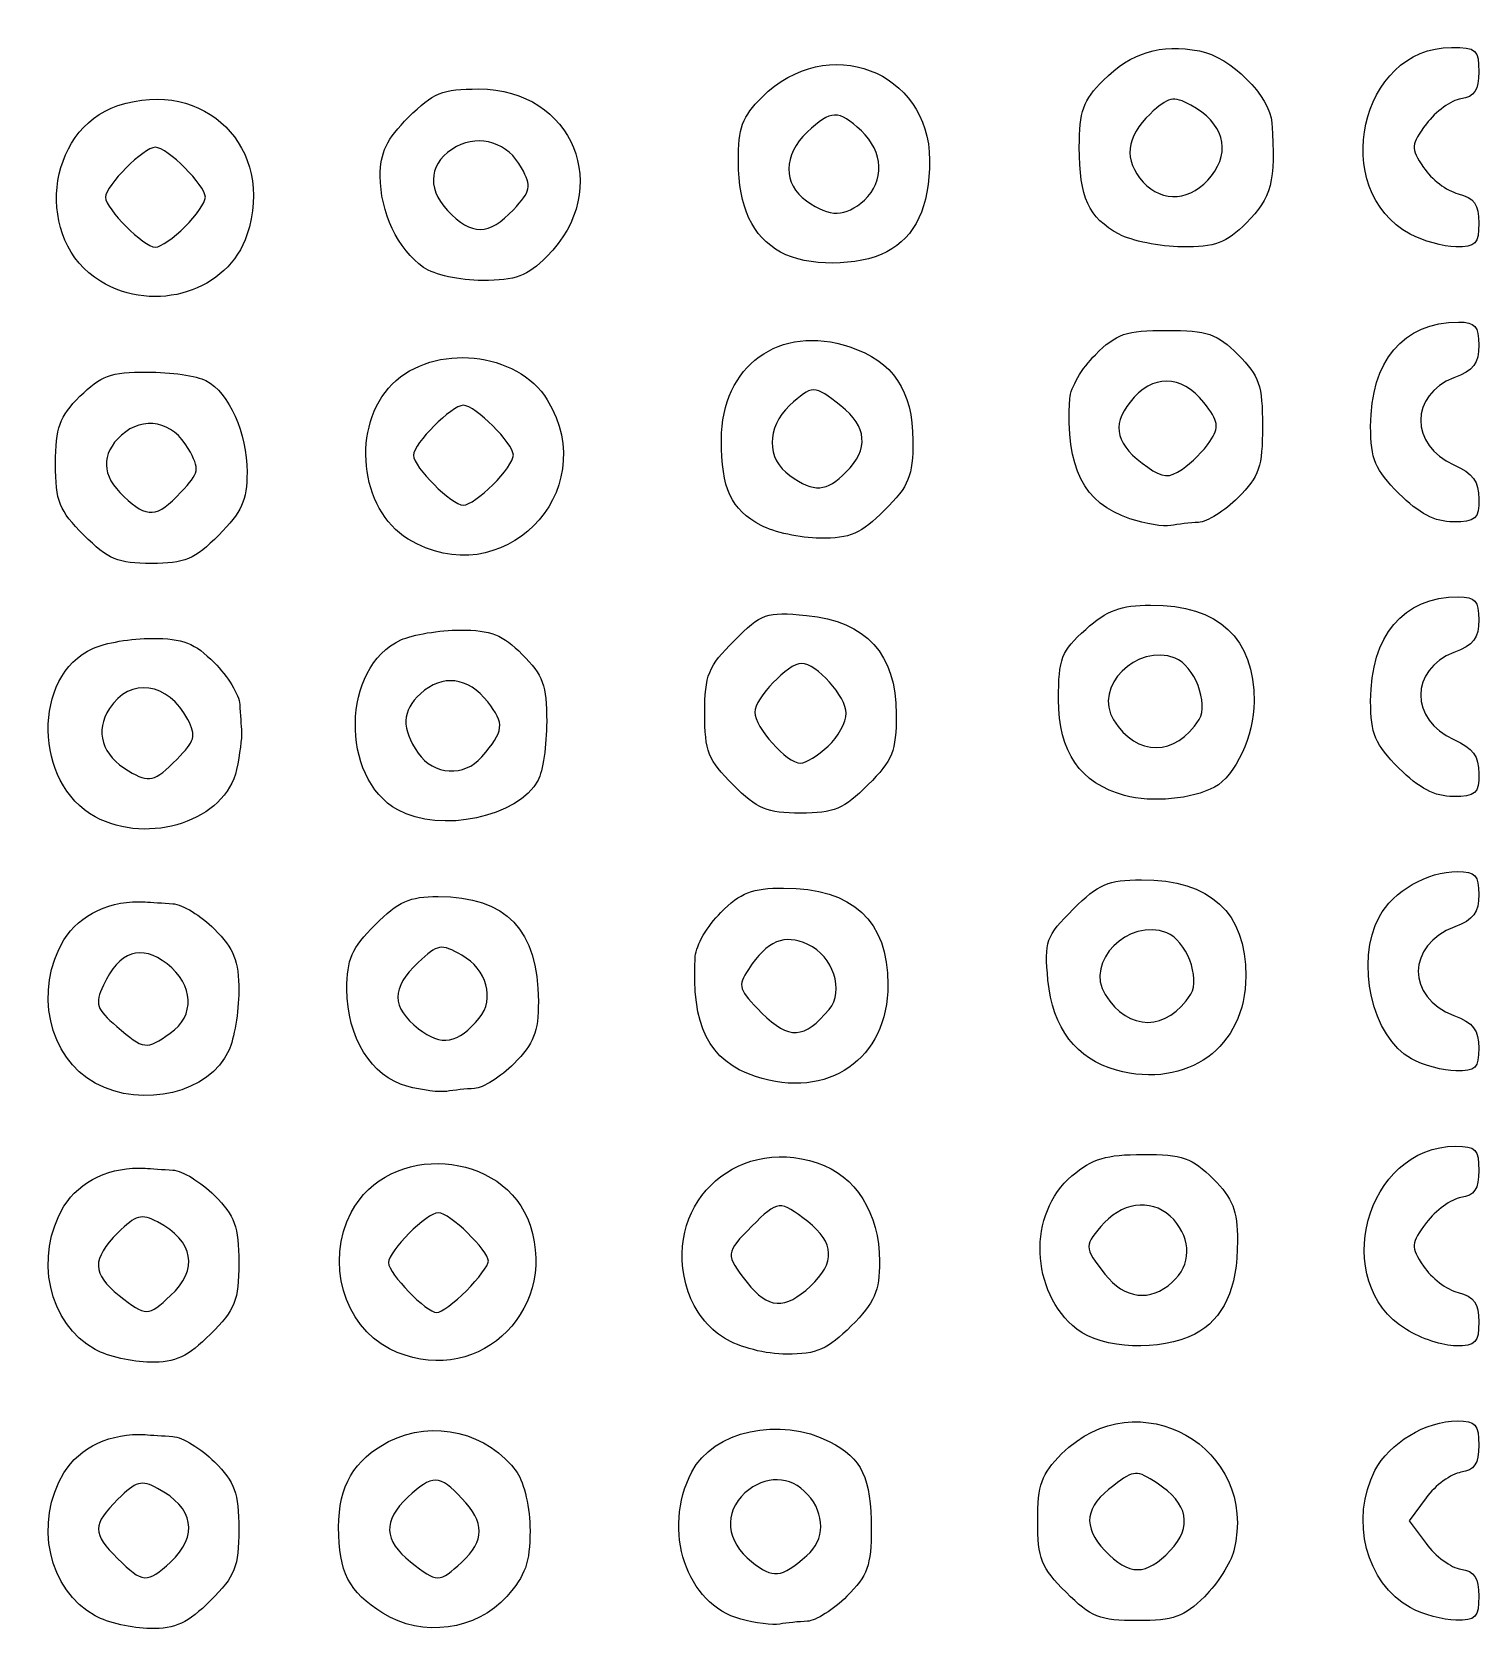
# Model space of a CAD drawing. Extents: x -1 to 2559, y 1 to 1442.
# Drawn here: x 2325.7 to 2557.5, y 746.6 to 1003.8 of the extents above; entities that cross this region are included whole.
import ezdxf

# ---------------------------------------------------------------- set-up
doc = ezdxf.new("R2010")
doc.units = 0
doc.layers.get('0').update_dxf_attribs({"linetype": 'CONTINUOUS'})
doc.layers.add('IMAGE', color=7, linetype='CONTINUOUS')

# ---------------------------------------------------------------- blocks, each defined once
blk = doc.blocks.new('wave')
at = {"layer": 'IMAGE', "color": 7}
for points in [[(1611.73, -629.19), (1611.73, -629.19)], [(1499.89, -634.62), (1499.89, -634.62)], [(1556.12, -633.08), (1556.12, -633.08)], [(1447.29, -637.34), (1447.29, -637.34)], [(1596.93, -638.54), (1596.93, -638.54)], [(1643.58, -638.53), (1643.58, -638.53)], [(1542.71, -641.42), (1542.71, -641.42)], [(1485.52, -643.87), (1485.52, -643.87)], [(1433.74, -646.07), (1433.74, -646.07)], [(1611.49, -671.73), (1611.49, -671.73)], [(1496.62, -678.68), (1496.62, -678.68)], [(1553.23, -676.62), (1553.23, -676.62)], [(1446.63, -679.88), (1446.63, -679.88)], [(1598.67, -684.12), (1598.67, -684.12)], [(1431.1, -686.75), (1431.1, -686.75)], [(1539.6, -685.2), (1539.6, -685.2)], [(1483.03, -687.38), (1483.03, -687.38)], [(1609.75, -716.27), (1609.75, -716.27)], [(1446.01, -722.62), (1446.01, -722.62)], [(1494.82, -722.28), (1494.82, -722.28)], [(1550.31, -720.56), (1550.31, -720.56)], [(1535.1, -726.75), (1535.1, -726.75)], [(1597.82, -728.44), (1597.82, -728.44)], [(1432.91, -731.86), (1432.91, -731.86)], [(1481.38, -730.76), (1481.38, -730.76)], [(1608.42, -760.27), (1608.42, -760.27)], [(1550.49, -762.71), (1550.49, -762.71)], [(1444.93, -766.54), (1444.93, -766.54)], [(1643.75, -770.62), (1643.75, -770.62)], [(1538.67, -773.45), (1538.67, -773.45)], [(1596.49, -772.45), (1596.49, -772.45)], [(1432.91, -774.53), (1432.91, -774.53)], [(1482.85, -775.02), (1482.85, -775.02)], [(1547.48, -807.05), (1547.48, -807.05)], [(1444.98, -808.56), (1444.98, -808.56)], [(1492.38, -807.77), (1492.38, -807.77)], [(1590.17, -813.93), (1590.17, -813.93)], [(1642.97, -814.01), (1642.97, -814.01)], [(1432.91, -817.2), (1432.91, -817.2)], [(1480.06, -817.07), (1480.06, -817.07)], [(1533.7, -815.38), (1533.7, -815.38)], [(1546.9, -850.21), (1546.9, -850.21)], [(1588.43, -856.08), (1588.43, -856.08)], [(1643.58, -858.53), (1643.58, -858.53)], [(1432.91, -859.86), (1432.91, -859.86)], [(1478.98, -859.43), (1478.98, -859.43)], [(1536.31, -860.39), (1536.31, -860.39)]]:
    blk.add_lwpolyline(points, close=True, dxfattribs=at)
for points in [[(1641.77, -680.08), (1641.76, -680.08)], [(1641.77, -724.08), (1641.76, -724.08)], [(1494.44, -764.1), (1494.44, -764.1)], [(1605.46, -806.41), (1605.46, -806.41)], [(1646.1, -840.95), (1643.38, -844.62), (1646.1, -848.28)], [(1444.98, -851.23), (1444.98, -851.23)], [(1491.64, -851.23), (1491.64, -851.23)], [(1605.12, -849.4), (1605.12, -849.4)]]:
    blk.add_lwpolyline(points, dxfattribs=at)
for points in [[(1539.73, -616.58), (1550.14, -606.17), (1566.56, -612.34), (1566.56, -626.66)], [(1594.39, -613.91), (1598.9, -609.41), (1603.51, -608), (1609.82, -609.18)], [(1609.82, -609.18), (1614.79, -610.11), (1621.12, -616.42), (1621.4, -620.72)], [(1643.58, -638.53), (1630.47, -631.42), (1635.51, -608.62), (1650.19, -608.62)], [(1650.19, -608.62), (1654.14, -608.62), (1654.56, -609), (1654.56, -612.52)], [(1436.55, -617.95), (1450.46, -613.36), (1461.82, -624.72), (1457.22, -638.63)], [(1590.56, -624.6), (1590.56, -618.83), (1591.17, -617.14), (1594.39, -613.91)], [(1654.56, -612.52), (1654.56, -615.5), (1653.88, -616.53), (1651.7, -616.86)], [(1483.1, -619.82), (1487.05, -615.86), (1488.49, -615.28), (1494.33, -615.28)], [(1494.33, -615.28), (1509.5, -615.28), (1516.04, -631.34), (1505.26, -642.12)], [(1535.94, -626.85), (1535.9, -621.5), (1536.55, -619.76), (1539.73, -616.58)], [(1608.41, -617.87), (1605.59, -616.36), (1604.83, -616.53), (1601.89, -619.29)], [(1651.7, -616.86), (1650.12, -617.09), (1647.63, -618.9), (1646.16, -620.87)], [(1433.74, -646.07), (1423.13, -639.6), (1424.91, -621.79), (1436.55, -617.95)], [(1478.56, -629.22), (1478.56, -625.46), (1479.6, -623.32), (1483.1, -619.82)], [(1555.65, -622), (1551.96, -618.57), (1550.8, -618.59), (1546.98, -622.18)], [(1601.89, -619.29), (1598.03, -622.91), (1597.64, -626.72), (1600.77, -630.18)], [(1611.73, -629.19), (1614.93, -625.13), (1613.61, -620.65), (1608.41, -617.87)], [(1546.98, -622.18), (1543.08, -625.85), (1543.03, -630.52), (1546.86, -633.21)], [(1556.12, -633.08), (1559.41, -630.1), (1559.2, -625.31), (1555.65, -622)], [(1621.4, -620.72), (1622.01, -630.16), (1621.37, -632.68), (1617.33, -636.72)], [(1646.16, -620.87), (1643.64, -624.27), (1643.61, -624.65), (1645.71, -627.85)], [(1442.56, -624.62), (1440.68, -624.62), (1434.56, -630.73), (1434.56, -632.62)], [(1450.56, -632.62), (1450.56, -630.73), (1444.45, -624.62), (1442.56, -624.62)], [(1490.78, -624.5), (1486.46, -626.81), (1485.86, -631.03), (1489.34, -634.73)], [(1501.21, -627.92), (1499.09, -623.95), (1494.57, -622.47), (1490.78, -624.5)], [(1596.93, -638.54), (1592.01, -635.87), (1590.56, -632.71), (1590.56, -624.6)], [(1542.71, -641.42), (1538.16, -638.9), (1536, -634.25), (1535.94, -626.85)], [(1566.56, -626.66), (1566.56, -634.16), (1564.31, -639), (1559.7, -641.38)], [(1485.52, -643.87), (1481.41, -640.99), (1478.56, -635), (1478.56, -629.22)], [(1499.89, -634.62), (1502.71, -631.62), (1502.84, -630.96), (1501.21, -627.92)], [(1600.77, -630.18), (1603.89, -633.62), (1608.58, -633.2), (1611.73, -629.19)], [(1645.71, -627.85), (1646.93, -629.72), (1649.42, -631.61), (1651.25, -632.07)], [(1434.56, -632.62), (1434.56, -634.5), (1440.68, -640.62), (1442.56, -640.62)], [(1447.29, -637.34), (1449.09, -635.54), (1450.56, -633.42), (1450.56, -632.62)], [(1651.25, -632.07), (1653.82, -632.72), (1654.56, -633.77), (1654.56, -636.76)], [(1489.34, -634.73), (1493.19, -638.83), (1495.97, -638.8), (1499.89, -634.62)], [(1546.86, -633.21), (1550.65, -635.86), (1553.08, -635.83), (1556.12, -633.08)], [(1442.56, -640.62), (1443.36, -640.62), (1445.49, -639.14), (1447.29, -637.34)], [(1617.33, -636.72), (1614.08, -639.97), (1612.37, -640.61), (1607, -640.56)], [(1654.56, -636.76), (1654.56, -640.09), (1654.06, -640.61), (1650.9, -640.56)], [(1457.22, -638.63), (1454.24, -647.67), (1442.48, -651.4), (1433.74, -646.07)], [(1607, -640.56), (1603.46, -640.53), (1598.93, -639.62), (1596.93, -638.54)], [(1650.9, -640.56), (1648.88, -640.53), (1645.59, -639.62), (1643.58, -638.53)], [(1505.26, -642.12), (1502.1, -645.28), (1500.31, -645.95), (1494.96, -645.95)], [(1559.7, -641.38), (1555.14, -643.74), (1546.93, -643.76), (1542.71, -641.42)], [(1494.96, -645.95), (1491.26, -645.95), (1487.22, -645.06), (1485.52, -643.87)], [(1533.23, -671.47), (1533.23, -659.59), (1542.52, -652.86), (1553.79, -656.58)], [(1637.23, -669.35), (1637.23, -658.85), (1642.47, -652.62), (1651.29, -652.62)], [(1651.29, -652.62), (1653.98, -652.62), (1654.56, -653.28), (1654.56, -656.32)], [(1593.13, -657.85), (1596.52, -654.46), (1598.01, -653.95), (1604.56, -653.95)], [(1604.56, -653.95), (1611.12, -653.95), (1612.61, -654.46), (1616, -657.85)], [(1480.5, -662.56), (1487.13, -655.92), (1500.58, -657.29), (1505.33, -665.09)], [(1553.79, -656.58), (1560.69, -658.86), (1563.9, -663.62), (1563.9, -671.6)], [(1589.04, -664.85), (1589.15, -663.14), (1590.98, -659.99), (1593.13, -657.85)], [(1616, -657.85), (1619.39, -661.24), (1619.9, -662.73), (1619.9, -669.28)], [(1654.56, -656.32), (1654.56, -659.22), (1653.69, -660.36), (1650.57, -661.54)], [(1430.46, -664.51), (1433.76, -661.22), (1435.41, -660.62), (1441.21, -660.62)], [(1441.21, -660.62), (1444.99, -660.62), (1449.23, -661.23), (1450.64, -661.99)], [(1610.49, -665.49), (1606.91, -660.95), (1602.23, -660.92), (1598.69, -665.43)], [(1450.64, -661.99), (1454.38, -663.99), (1457.23, -670.35), (1457.23, -676.68)], [(1483.03, -687.38), (1475.24, -682.63), (1473.87, -669.19), (1480.5, -662.56)], [(1552.38, -666.05), (1548.05, -662.64), (1547.76, -662.64), (1544.15, -666)], [(1650.57, -661.54), (1643.49, -664.21), (1643.49, -672.36), (1650.57, -675.49)], [(1426.56, -675.31), (1426.56, -669.46), (1427.16, -667.82), (1430.46, -664.51)], [(1505.33, -665.09), (1514.4, -679.97), (1497.92, -696.46), (1483.03, -687.38)], [(1491.9, -665.95), (1490.01, -665.95), (1483.9, -672.06), (1483.9, -673.95)], [(1499.9, -673.95), (1499.9, -672.06), (1493.78, -665.95), (1491.9, -665.95)], [(1544.15, -666), (1540.39, -669.51), (1540.41, -674.55), (1544.19, -677.21)], [(1553.23, -676.62), (1556.87, -672.98), (1556.58, -669.34), (1552.38, -666.05)], [(1598.67, -684.12), (1591.19, -681.64), (1588.37, -675.98), (1589.04, -664.85)], [(1598.69, -665.43), (1595.62, -669.32), (1596.43, -672.3), (1601.51, -675.86)], [(1611.49, -671.73), (1613.04, -669.39), (1612.91, -668.57), (1610.49, -665.49)], [(1447.82, -672.88), (1445.39, -668.53), (1440.6, -667.56), (1437.12, -670.72)], [(1437.12, -670.72), (1433.76, -673.76), (1433.88, -677.21), (1437.48, -680.56)], [(1619.9, -669.28), (1619.9, -675.84), (1619.39, -677.33), (1616, -680.72)], [(1641.76, -680.08), (1637.91, -676.23), (1637.23, -674.62), (1637.23, -669.35)], [(1446.63, -679.88), (1449.63, -676.69), (1449.7, -676.24), (1447.82, -672.88)], [(1539.6, -685.2), (1534.7, -682.55), (1533.23, -679.37), (1533.23, -671.47)], [(1563.9, -671.6), (1563.9, -677.35), (1563.3, -678.81), (1559.36, -682.75)], [(1607.07, -676.17), (1608.52, -675.21), (1610.51, -673.21), (1611.49, -671.73)], [(1431.1, -686.75), (1427.11, -682.76), (1426.56, -681.39), (1426.56, -675.31)], [(1483.9, -673.95), (1483.9, -675.84), (1490.01, -681.95), (1491.9, -681.95)], [(1496.62, -678.68), (1498.42, -676.88), (1499.9, -674.75), (1499.9, -673.95)], [(1601.51, -675.86), (1603.96, -677.58), (1604.87, -677.63), (1607.07, -676.17)], [(1650.57, -675.49), (1653.62, -676.85), (1654.57, -678.14), (1654.57, -680.94)], [(1457.23, -676.68), (1457.23, -681.2), (1456.4, -683.05), (1452.7, -686.75)], [(1491.9, -681.95), (1492.7, -681.95), (1494.82, -680.48), (1496.62, -678.68)], [(1544.19, -677.21), (1548.11, -679.95), (1550.02, -679.83), (1553.23, -676.62)], [(1437.48, -680.56), (1441.28, -684.1), (1442.76, -683.99), (1446.63, -679.88)], [(1616, -680.72), (1613.86, -682.86), (1611.01, -684.66), (1609.67, -684.72)], [(1650.44, -684.62), (1647.51, -684.62), (1644.97, -683.29), (1641.77, -680.08)], [(1654.57, -680.94), (1654.57, -684.16), (1654.06, -684.62), (1650.44, -684.62)], [(1559.36, -682.75), (1555.57, -686.54), (1553.89, -687.27), (1549.03, -687.23)], [(1605.21, -685.22), (1604.1, -685.44), (1601.16, -684.94), (1598.67, -684.12)], [(1441.9, -691.28), (1436.55, -691.28), (1434.97, -690.62), (1431.1, -686.75)], [(1452.7, -686.75), (1448.83, -690.62), (1447.25, -691.28), (1441.9, -691.28)], [(1549.03, -687.23), (1545.84, -687.2), (1541.59, -686.29), (1539.6, -685.2)], [(1609.67, -684.72), (1608.33, -684.77), (1606.32, -685), (1605.21, -685.22)], [(1637.23, -713.35), (1637.23, -702.85), (1642.47, -696.62), (1651.29, -696.62)], [(1651.29, -696.62), (1653.98, -696.62), (1654.56, -697.28), (1654.56, -700.32)], [(1535.26, -703.65), (1539.69, -699.22), (1540.36, -698.99), (1546.85, -699.61)], [(1546.85, -699.61), (1556.47, -700.54), (1561.23, -705.78), (1561.23, -715.44)], [(1591.58, -701.84), (1595.04, -698.75), (1597.19, -697.95), (1601.98, -697.95)], [(1601.98, -697.95), (1612.93, -697.95), (1618.56, -703.2), (1618.56, -713.41)], [(1481.86, -703.54), (1483.78, -702.67), (1488.07, -701.95), (1491.4, -701.95)], [(1491.4, -701.95), (1496.29, -701.95), (1498.17, -702.69), (1501.33, -705.85)], [(1587.23, -713.07), (1587.23, -706.47), (1587.67, -705.34), (1591.58, -701.84)], [(1654.56, -700.32), (1654.56, -703.22), (1653.69, -704.36), (1650.57, -705.54)], [(1432.53, -704.88), (1434.45, -704), (1438.74, -703.28), (1442.06, -703.28)], [(1442.06, -703.28), (1446.96, -703.28), (1448.84, -704.02), (1452, -707.18)], [(1481.38, -730.76), (1472.08, -725.6), (1472.39, -707.86), (1481.86, -703.54)], [(1530.56, -715.28), (1530.56, -709.13), (1531.09, -707.82), (1535.26, -703.65)], [(1605.91, -706.43), (1599.72, -704.06), (1592.74, -711.07), (1596.04, -716.35)], [(1432.91, -731.86), (1423.04, -726.51), (1422.8, -709.31), (1432.53, -704.88)], [(1452, -707.18), (1454.14, -709.32), (1455.97, -712.32), (1456.06, -713.85)], [(1501.33, -705.85), (1504.63, -709.14), (1505.23, -710.8), (1505.23, -716.6)], [(1546.06, -707.28), (1543.94, -707.28), (1538.56, -712.89), (1538.56, -715.1)], [(1553.23, -715.28), (1553.23, -712.64), (1548.43, -707.28), (1546.06, -707.28)], [(1609.75, -716.27), (1611.35, -713.73), (1608.96, -707.61), (1605.91, -706.43)], [(1650.57, -705.54), (1643.49, -708.21), (1643.49, -716.36), (1650.57, -719.49)], [(1447.75, -716.29), (1444.59, -710.29), (1438.5, -709.43), (1435.17, -714.53)], [(1495.78, -713.44), (1492.64, -709.44), (1488.54, -708.96), (1485, -712.16)], [(1485, -712.16), (1482.02, -714.86), (1481.91, -717.75), (1484.64, -721.65)], [(1435.17, -714.53), (1432.8, -718.13), (1434.01, -722.05), (1438.25, -724.52)], [(1456.06, -713.85), (1456.16, -715.37), (1456.28, -717.37), (1456.35, -718.28)], [(1494.82, -722.28), (1498.44, -718.07), (1498.56, -716.97), (1495.78, -713.44)], [(1597.82, -728.44), (1590.71, -726.52), (1587.23, -721.47), (1587.23, -713.07)], [(1618.56, -713.41), (1618.56, -718.83), (1615.55, -725.33), (1612.22, -727.11)], [(1641.76, -724.08), (1637.91, -720.23), (1637.23, -718.62), (1637.23, -713.35)], [(1446.01, -722.62), (1448.88, -719.75), (1449.12, -718.89), (1447.75, -716.29)], [(1505.23, -716.6), (1505.23, -720.37), (1504.61, -724.61), (1503.86, -726.02)], [(1535.1, -726.75), (1531.1, -722.76), (1530.56, -721.39), (1530.56, -715.28)], [(1538.56, -715.1), (1538.56, -717.5), (1543.73, -723.28), (1545.88, -723.28)], [(1550.31, -720.56), (1551.92, -719.07), (1553.23, -716.69), (1553.23, -715.28)], [(1561.23, -715.44), (1561.23, -721.37), (1560.66, -722.78), (1556.7, -726.75)], [(1596.04, -716.35), (1599.75, -722.29), (1605.98, -722.26), (1609.75, -716.27)], [(1456.35, -718.28), (1456.41, -719.2), (1456.05, -721.9), (1455.55, -724.28)], [(1650.57, -719.49), (1653.62, -720.85), (1654.57, -722.14), (1654.57, -724.94)], [(1438.25, -724.52), (1441.61, -726.48), (1442.33, -726.3), (1446.01, -722.62)], [(1484.64, -721.65), (1487.13, -725.2), (1492.05, -725.51), (1494.82, -722.28)], [(1545.88, -723.28), (1546.71, -723.28), (1548.71, -722.06), (1550.31, -720.56)], [(1455.55, -724.28), (1453.83, -732.41), (1441.52, -736.53), (1432.91, -731.86)], [(1650.44, -728.62), (1647.51, -728.62), (1644.97, -727.29), (1641.77, -724.08)], [(1654.57, -724.94), (1654.57, -728.16), (1654.06, -728.62), (1650.44, -728.62)], [(1503.86, -726.02), (1500.7, -731.92), (1488.22, -734.55), (1481.38, -730.76)], [(1545.9, -731.28), (1540.55, -731.28), (1538.97, -730.62), (1535.1, -726.75)], [(1556.7, -726.75), (1552.83, -730.62), (1551.25, -731.28), (1545.9, -731.28)], [(1612.22, -727.11), (1608.58, -729.06), (1602.28, -729.64), (1597.82, -728.44)], [(1638.63, -747.83), (1640.78, -743.81), (1646.33, -740.62), (1651.16, -740.62)], [(1651.16, -740.62), (1653.99, -740.62), (1654.56, -741.24), (1654.56, -744.32)], [(1533.13, -747.18), (1536.31, -744), (1538.15, -743.28), (1543.19, -743.28)], [(1543.19, -743.28), (1554.26, -743.28), (1559.9, -748.5), (1559.9, -758.74)], [(1589.6, -746.65), (1593.63, -742.62), (1595.18, -741.95), (1600.5, -741.95)], [(1600.5, -741.95), (1611.6, -741.95), (1617.23, -747.15), (1617.23, -757.41)], [(1427.9, -751.58), (1430.37, -747.53), (1435.53, -745.12), (1440.9, -745.5)], [(1440.9, -745.5), (1441.81, -745.56), (1443.81, -745.69), (1445.33, -745.78)], [(1445.33, -745.78), (1446.86, -745.87), (1449.86, -747.7), (1452, -749.85)], [(1477.76, -749.15), (1481.46, -745.45), (1483.31, -744.62), (1487.83, -744.62)], [(1487.83, -744.62), (1498.75, -744.62), (1503.9, -750), (1503.9, -761.45)], [(1654.56, -744.32), (1654.56, -747.19), (1653.69, -748.36), (1650.7, -749.49)], [(1529.04, -754.18), (1529.15, -752.47), (1530.98, -749.32), (1533.13, -747.18)], [(1585.54, -758.03), (1584.94, -751.79), (1585.21, -751.04), (1589.6, -746.65)], [(1604.57, -750.43), (1598.39, -748.06), (1591.41, -755.07), (1594.7, -760.35)], [(1643.75, -770.62), (1637.45, -767.19), (1634.73, -755.1), (1638.63, -747.83)], [(1452, -749.85), (1455.16, -753.01), (1455.9, -754.89), (1455.9, -759.78)], [(1473.23, -759.48), (1473.23, -754.66), (1473.99, -752.92), (1477.76, -749.15)], [(1547.09, -752.31), (1543.26, -750.56), (1540.63, -751.67), (1537.54, -756.32)], [(1608.42, -760.27), (1610.02, -757.73), (1607.63, -751.61), (1604.57, -750.43)], [(1650.7, -749.49), (1642.99, -752.4), (1642.91, -760.8), (1650.56, -763.69)], [(1432.91, -774.53), (1425.43, -770.47), (1423.04, -759.55), (1427.9, -751.58)], [(1444.42, -755.41), (1440.31, -752.18), (1436.7, -753.4), (1434.21, -758.85)], [(1491.64, -754.03), (1488.27, -752.14), (1487.82, -752.22), (1484.64, -755.21)], [(1550.49, -762.71), (1552.94, -759.75), (1551.11, -754.14), (1547.09, -752.31)], [(1444.93, -766.54), (1448.94, -763.74), (1448.71, -758.78), (1444.42, -755.41)], [(1484.64, -755.21), (1480.3, -759.29), (1480.32, -762.38), (1484.71, -765.82)], [(1494.44, -764.1), (1496.97, -761.05), (1495.64, -756.27), (1491.64, -754.03)], [(1538.67, -773.45), (1531.19, -770.97), (1528.37, -765.31), (1529.04, -754.18)], [(1537.54, -756.32), (1535.77, -758.98), (1535.95, -759.54), (1539.72, -763.31)], [(1559.9, -758.74), (1559.9, -770.66), (1550.29, -777.31), (1538.67, -773.45)], [(1596.49, -772.45), (1590.09, -770.71), (1586.27, -765.69), (1585.54, -758.03)], [(1617.23, -757.41), (1617.23, -768.77), (1607.89, -775.54), (1596.49, -772.45)], [(1434.21, -758.85), (1432.83, -761.89), (1433.06, -762.61), (1436.35, -765.44)], [(1455.9, -759.78), (1455.9, -763.11), (1455.18, -767.4), (1454.3, -769.32)], [(1482.85, -775.02), (1477.16, -773.5), (1473.24, -767.16), (1473.23, -759.48)], [(1594.7, -760.35), (1598.42, -766.29), (1604.64, -766.26), (1608.42, -760.27)], [(1503.9, -761.45), (1503.9, -766.35), (1503.16, -768.22), (1500, -771.39)], [(1539.72, -763.31), (1544.03, -767.62), (1546.53, -767.48), (1550.49, -762.71)], [(1650.56, -763.69), (1653.69, -764.87), (1654.56, -766.01), (1654.56, -768.91)], [(1436.35, -765.44), (1440.72, -769.19), (1441.08, -769.24), (1444.93, -766.54)], [(1484.71, -765.82), (1488.35, -768.69), (1491.03, -768.21), (1494.44, -764.1)], [(1654.56, -768.91), (1654.56, -772.08), (1654.03, -772.61), (1650.9, -772.56)], [(1454.3, -769.32), (1451.23, -776.06), (1440.54, -778.66), (1432.91, -774.53)], [(1500, -771.39), (1497.86, -773.53), (1495.01, -775.33), (1493.67, -775.38)], [(1650.9, -772.56), (1648.88, -772.53), (1645.66, -771.66), (1643.75, -770.62)], [(1489.23, -775.84), (1488.13, -776.04), (1485.26, -775.67), (1482.85, -775.02)], [(1493.67, -775.38), (1492.33, -775.44), (1490.33, -775.65), (1489.23, -775.84)], [(1473.92, -795.24), (1479.81, -783.85), (1498.57, -785.18), (1502.56, -797.27)], [(1527.89, -807.93), (1523.45, -794.47), (1535.1, -782.84), (1548.58, -787.29)], [(1589.38, -789.36), (1592.65, -786.61), (1594.84, -785.95), (1600.77, -785.95)], [(1600.77, -785.95), (1607.1, -785.95), (1608.64, -786.48), (1612, -789.85)], [(1642.97, -814.01), (1630.55, -806.43), (1636.42, -784.64), (1650.9, -784.62)], [(1650.9, -784.62), (1654.06, -784.62), (1654.56, -785.15), (1654.56, -788.52)], [(1427.9, -794.25), (1430.37, -790.2), (1435.53, -787.79), (1440.9, -788.16)], [(1440.9, -788.16), (1441.81, -788.23), (1443.81, -788.36), (1445.33, -788.45)], [(1445.33, -788.45), (1446.86, -788.54), (1449.86, -790.37), (1452, -792.51)], [(1548.58, -787.29), (1554.75, -789.32), (1558.55, -795.35), (1558.56, -803.08)], [(1590.17, -813.93), (1582.66, -808.02), (1582.25, -795.36), (1589.38, -789.36)], [(1654.56, -788.52), (1654.56, -791.5), (1653.88, -792.53), (1651.7, -792.86)], [(1612, -789.85), (1615.16, -793.01), (1615.9, -794.89), (1615.9, -799.78)], [(1432.91, -817.2), (1425.43, -813.13), (1423.04, -802.22), (1427.9, -794.25)], [(1452, -792.51), (1455.3, -795.82), (1455.9, -797.46), (1455.9, -803.31)], [(1547.05, -796.71), (1542.6, -793.21), (1542.31, -793.23), (1538.08, -797.46)], [(1605.69, -796.39), (1602.72, -793.1), (1597.93, -793.31), (1594.62, -796.87)], [(1651.7, -792.86), (1650.12, -793.09), (1647.63, -794.9), (1646.16, -796.87)], [(1442.89, -796.76), (1440.29, -795.4), (1439.42, -795.63), (1436.55, -798.5)], [(1444.98, -808.56), (1449.51, -804.34), (1448.71, -799.83), (1442.89, -796.76)], [(1480.06, -817.07), (1472.68, -813.32), (1469.82, -803.16), (1473.92, -795.24)], [(1487.9, -795.28), (1486.01, -795.28), (1479.9, -801.39), (1479.9, -803.28)], [(1502.56, -797.27), (1507.27, -811.55), (1493.33, -823.82), (1480.06, -817.07)], [(1495.9, -803.04), (1495.9, -801.34), (1489.65, -795.28), (1487.9, -795.28)], [(1547.48, -807.05), (1551.51, -803.26), (1551.38, -800.12), (1547.05, -796.71)], [(1594.62, -796.87), (1591.25, -800.48), (1591.25, -800.77), (1594.66, -805.1)], [(1605.46, -806.41), (1608.49, -803.66), (1608.58, -799.59), (1605.69, -796.39)], [(1646.16, -796.87), (1643.64, -800.27), (1643.61, -800.65), (1645.71, -803.85)], [(1436.55, -798.5), (1432.32, -802.74), (1432.36, -805.07), (1436.74, -808.52)], [(1538.08, -797.46), (1533.85, -801.7), (1533.82, -801.98), (1537.33, -806.44)], [(1615.9, -799.78), (1615.9, -807.49), (1613.68, -812.31), (1609.04, -814.72)], [(1455.9, -803.31), (1455.9, -809.39), (1455.35, -810.76), (1451.36, -814.75)], [(1479.9, -803.28), (1479.9, -805.04), (1485.95, -811.28), (1487.65, -811.28)], [(1492.38, -807.77), (1494.31, -805.83), (1495.9, -803.71), (1495.9, -803.04)], [(1558.56, -803.08), (1558.56, -807.9), (1557.8, -809.65), (1554.03, -813.42)], [(1645.71, -803.85), (1646.93, -805.72), (1649.42, -807.61), (1651.25, -808.07)], [(1537.33, -806.44), (1540.69, -810.71), (1543.41, -810.87), (1547.48, -807.05)], [(1594.66, -805.1), (1597.82, -809.12), (1601.92, -809.61), (1605.46, -806.41)], [(1436.74, -808.52), (1441.07, -811.93), (1441.37, -811.93), (1444.98, -808.56)], [(1487.65, -811.28), (1488.32, -811.28), (1490.45, -809.7), (1492.38, -807.77)], [(1533.7, -815.38), (1531.12, -813.81), (1528.88, -810.94), (1527.89, -807.93)], [(1651.25, -808.07), (1653.82, -808.72), (1654.56, -809.77), (1654.56, -812.76)], [(1654.56, -812.76), (1654.56, -816.08), (1654.05, -816.62), (1650.9, -816.61)], [(1451.36, -814.75), (1447.74, -818.37), (1445.8, -819.27), (1441.7, -819.23)], [(1554.03, -813.42), (1550.26, -817.18), (1548.52, -817.95), (1543.7, -817.94)], [(1609.04, -814.72), (1603.59, -817.53), (1594.26, -817.14), (1590.17, -813.93)], [(1650.9, -816.61), (1648.88, -816.61), (1645.31, -815.44), (1642.97, -814.01)], [(1441.7, -819.23), (1438.87, -819.2), (1434.92, -818.28), (1432.91, -817.2)], [(1543.7, -817.94), (1540.33, -817.94), (1536.13, -816.86), (1533.7, -815.38)], [(1587.73, -833.91), (1599.85, -821.79), (1619.47, -832.84), (1615.31, -849.44)], [(1528.46, -836.81), (1531.88, -830.2), (1542.62, -827.84), (1550.59, -831.96)], [(1427.9, -836.92), (1430.37, -832.87), (1435.53, -830.45), (1440.9, -830.83)], [(1479.91, -831.94), (1486.99, -828.28), (1495.96, -830.44), (1500.48, -836.9)], [(1637.92, -836.57), (1640.2, -832.16), (1646.1, -828.62), (1651.16, -828.62)], [(1651.16, -828.62), (1654.03, -828.62), (1654.56, -829.22), (1654.56, -832.52)], [(1440.9, -830.83), (1441.81, -830.9), (1443.81, -831.02), (1445.33, -831.12)], [(1445.33, -831.12), (1446.86, -831.21), (1449.86, -833.04), (1452, -835.18)], [(1471.9, -845.67), (1471.9, -839.05), (1474.37, -834.81), (1479.91, -831.94)], [(1550.59, -831.96), (1555.76, -834.64), (1557.23, -837.73), (1557.23, -845.96)], [(1654.56, -832.52), (1654.56, -835.5), (1653.88, -836.53), (1651.7, -836.86)], [(1452, -835.18), (1455.3, -838.48), (1455.9, -840.13), (1455.9, -845.98)], [(1583.9, -844.65), (1583.9, -838.82), (1584.5, -837.15), (1587.73, -833.91)], [(1432.91, -859.86), (1425.43, -855.8), (1423.04, -844.88), (1427.9, -836.92)], [(1442.89, -839.43), (1440.29, -838.06), (1439.42, -838.3), (1436.55, -841.17)], [(1491.66, -841.04), (1488.08, -837.21), (1486.88, -837.19), (1482.98, -840.85)], [(1500.48, -836.9), (1501.66, -838.59), (1502.56, -842.63), (1502.56, -846.22)], [(1536.31, -860.39), (1527.61, -858.05), (1523.64, -846.14), (1528.46, -836.81)], [(1547.02, -840.39), (1544.28, -837.36), (1540.2, -837.26), (1537, -840.16)], [(1603.01, -838.6), (1599.74, -836.45), (1599.39, -836.47), (1596.07, -838.95)], [(1643.58, -858.53), (1636.51, -854.69), (1633.86, -844.42), (1637.92, -836.57)], [(1651.7, -836.86), (1650.12, -837.09), (1647.6, -838.93), (1646.1, -840.95)], [(1444.98, -851.23), (1449.51, -847.01), (1448.71, -842.5), (1442.89, -839.43)], [(1482.98, -840.85), (1478.95, -844.64), (1479.08, -847.78), (1483.41, -851.19)], [(1491.64, -851.23), (1495.33, -847.79), (1495.34, -844.95), (1491.66, -841.04)], [(1537, -840.16), (1533.53, -843.29), (1533.98, -847.96), (1538.05, -851.17)], [(1546.9, -850.21), (1549.83, -847.68), (1549.89, -843.55), (1547.02, -840.39)], [(1596.07, -838.95), (1591.42, -842.42), (1591.01, -845.5), (1594.67, -849.4)], [(1605.12, -849.4), (1608.74, -845.55), (1608.02, -841.88), (1603.01, -838.6)], [(1436.55, -841.17), (1432.41, -845.31), (1432.4, -846.58), (1436.5, -850.68)], [(1455.9, -845.98), (1455.9, -852.05), (1455.35, -853.43), (1451.36, -857.42)], [(1478.98, -859.43), (1473.53, -856), (1471.9, -852.84), (1471.9, -845.67)], [(1502.56, -846.22), (1502.56, -851.29), (1501.81, -853.42), (1498.85, -856.73)], [(1557.23, -845.96), (1557.23, -851.76), (1556.63, -853.42), (1553.33, -856.72)], [(1588.43, -856.08), (1584.44, -852.09), (1583.9, -850.72), (1583.9, -844.65)], [(1646.1, -848.28), (1647.6, -850.3), (1650.12, -852.14), (1651.7, -852.38)], [(1436.5, -850.68), (1440.47, -854.65), (1441.25, -854.7), (1444.98, -851.23)], [(1483.41, -851.19), (1487.74, -854.59), (1488.03, -854.59), (1491.64, -851.23)], [(1538.05, -851.17), (1541.58, -853.94), (1542.68, -853.82), (1546.9, -850.21)], [(1594.67, -849.4), (1598.49, -853.47), (1601.3, -853.47), (1605.12, -849.4)], [(1615.31, -849.44), (1614.82, -851.38), (1612.7, -854.68), (1610.6, -856.79)], [(1651.7, -852.38), (1653.88, -852.7), (1654.56, -853.73), (1654.56, -856.71)], [(1599.87, -860.62), (1593.79, -860.62), (1592.42, -860.07), (1588.43, -856.08)], [(1451.36, -857.42), (1447.74, -861.04), (1445.8, -861.94), (1441.7, -861.9)], [(1498.85, -856.73), (1493.96, -862.2), (1485.28, -863.38), (1478.98, -859.43)], [(1553.33, -856.72), (1551.19, -858.86), (1548.34, -860.66), (1547, -860.72)], [(1610.6, -856.79), (1607.37, -860.02), (1605.69, -860.62), (1599.87, -860.62)], [(1650.9, -860.56), (1648.88, -860.53), (1645.59, -859.62), (1643.58, -858.53)], [(1654.56, -856.71), (1654.56, -860.1), (1654.07, -860.61), (1650.9, -860.56)], [(1441.7, -861.9), (1438.87, -861.87), (1434.92, -860.95), (1432.91, -859.86)], [(1542.56, -861.18), (1541.46, -861.37), (1538.65, -861.02), (1536.31, -860.39)], [(1547, -860.72), (1545.66, -860.77), (1543.66, -860.98), (1542.56, -861.18)]]:
    blk.add_open_spline(points, degree=3, dxfattribs=at)

msp = doc.modelspace()

# ---------------------------------------------------------------- block references
at = {"linetype": 'Continuous'}
msp.add_blockref('wave', (902.91, 1609.95), dxfattribs=at)

doc.saveas('drawing.dxf')
